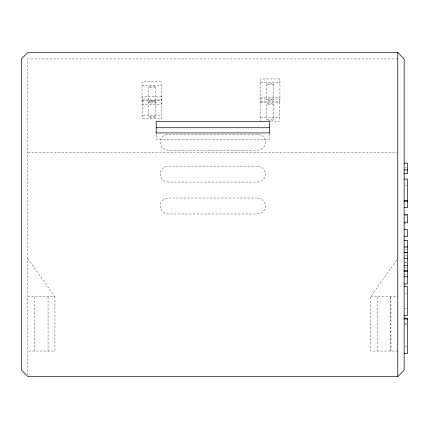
<?xml version="1.0" encoding="UTF-8"?>
<svg xmlns="http://www.w3.org/2000/svg" width="429" height="429" viewBox="0 0 429 429"><rect width="100%" height="100%" fill="white"/><g stroke="black" fill="none" stroke-linecap="round" stroke-linejoin="round"><path stroke-width="0.32" stroke-dasharray="2.15 1.61" d="M397.763 351.035L370.656 351.035L370.656 296.82L397.763 258.548M397.763 58.945L27.826 58.945L27.826 374.587M260.8 82.507L279.933 82.507M142.01 85.387L161.143 85.387M260.8 97.791L279.933 97.791M142.696 99.952L161.83 99.952M142.01 100.665L161.143 100.665M260.349 102.51L279.483 102.51M142.696 115.229L161.83 115.229M260.349 117.793L279.483 117.793M270.249 121.316L279.483 121.316L279.483 98.981L260.349 98.981L260.349 120.731M27.826 152.225L397.763 152.225M404.713 167.836L406.413 167.836M404.713 185.677L406.413 185.677M404.713 215.288L407.55 215.288M404.713 221.922L407.55 221.922M404.713 249.319L406.413 249.319M404.713 255.893L407.55 255.893M404.713 262.194L406.413 262.194M404.713 262.301L406.413 262.301M404.713 267.884L407.55 267.884M404.713 274.732L406.413 274.732M404.713 293.184L406.413 293.184M27.826 296.82L54.933 296.82L54.933 351.035L27.826 351.035M370.656 296.82L397.763 296.82M404.713 308.762L406.413 308.762M404.713 323.9L406.982 323.9M404.713 324.453L406.982 324.453M404.713 346.106L407.55 346.106M27.826 258.548L54.933 296.82M390.91 296.82L390.91 351.035M390.862 296.82L390.862 351.035M377.515 296.82L377.558 351.035M273.702 84.009L273.702 99.678M273.702 104.07A3.507 0.649 0 0 1 268.248 104.563A3.507 0.649 0 0 1 268.651 103.448A3.507 0.649 0 0 1 273.702 104.07L273.702 119.745A3.507 0.649 0 0 1 268.248 120.238A3.507 0.649 0 0 1 268.651 119.123A3.507 0.649 0 0 1 273.702 119.745M269.401 134.095L269.401 139.189L156.188 139.189L156.188 134.095M266.699 84.084L266.699 99.753M266.699 103.984L266.699 119.659M155.711 86.717A3.507 0.649 0 0 1 150.332 87.237A3.507 0.649 0 0 1 150.568 86.116A3.507 0.649 0 0 1 155.711 86.717L155.711 117.053A3.507 0.649 0 0 1 150.45 117.616A3.507 0.649 0 0 1 150.45 116.495A3.507 0.649 0 0 1 155.711 117.053M148.697 86.663L148.697 117.053M48.053 296.82L48.069 351.035M34.69 296.82L34.711 351.035M279.933 78.979L260.8 78.979L260.8 101.314L279.933 101.314L279.933 78.979M161.143 81.859L142.01 81.859L142.01 104.193L161.143 104.193L161.143 81.859M161.83 96.423L142.696 96.423L142.696 118.758L161.83 118.758L161.83 96.423M257.443 134.229L168.147 134.229A7.974 7.974 0 0 0 160.178 142.203A7.974 7.974 0 0 0 168.147 150.177L257.443 150.177A7.974 7.974 0 0 0 265.417 142.203A7.974 7.974 0 0 0 257.443 134.229M257.443 166.12L168.147 166.12A7.974 7.974 0 0 0 160.178 174.094A7.974 7.974 0 0 0 168.147 182.068L257.443 182.068A7.974 7.974 0 0 0 265.417 174.094A7.974 7.974 0 0 0 257.443 166.12M257.443 198.01L168.147 198.01A7.974 7.974 0 0 0 160.178 205.984A7.974 7.974 0 0 0 168.147 213.958L257.443 213.958A7.974 7.974 0 0 0 265.417 205.984A7.974 7.974 0 0 0 257.443 198.01M267.868 84.529A3.507 0.649 0 0 0 273.638 84.175A3.507 0.649 0 0 0 269.101 83.43A3.507 0.649 0 0 0 267.868 84.529M150.332 102.912A3.507 0.649 0 0 0 155.711 102.386A3.507 0.649 0 0 0 150.568 101.791A3.507 0.649 0 0 0 150.332 102.912M150.45 101.941A3.507 0.649 0 0 0 155.711 101.383A3.507 0.649 0 0 0 150.45 100.82A3.507 0.649 0 0 0 150.45 101.941M267.868 100.198A3.507 0.649 0 0 0 273.638 99.85A3.507 0.649 0 0 0 269.101 99.104A3.507 0.649 0 0 0 267.868 100.198"/><path stroke-width="0.64" d="M397.763 376.549L404.145 370.168L404.145 58.945L397.763 52.451L27.826 52.451L21.45 58.945L21.45 370.168L27.826 376.549L397.763 376.549L397.763 52.451M156.188 127.729L269.401 127.729M156.188 132.92L269.401 132.92M404.145 163.138L407.55 163.138L407.55 173.745L404.145 173.745M404.145 169.879L407.55 169.879M404.145 179.049L407.55 179.049L407.55 207.668L404.145 207.668M404.145 200.874L407.55 200.874M404.145 201.035L407.55 201.035M404.145 214.35L407.55 214.35L407.55 222.86L404.145 222.86M404.145 229.654L407.55 229.654L407.55 236.282L404.145 236.282M404.145 240.315L407.55 240.315L407.55 283.96L404.145 283.96M404.145 247.002L407.55 247.002M404.145 252.525L407.55 252.525M404.145 252.633L407.55 252.633M404.145 258.381L407.55 258.381M404.145 265.562L407.55 265.562M404.145 270.919L407.55 270.919M404.145 271.031L407.55 271.031M404.145 276.775L407.55 276.775M404.145 286.556L407.55 286.556L407.55 315.39L404.145 315.39M404.145 318.157L407.55 318.157L407.55 353.399L404.145 353.399M404.145 319.037L407.55 319.037M269.401 133.462L269.401 121.461L156.188 121.461L156.188 133.462"/></g></svg>
